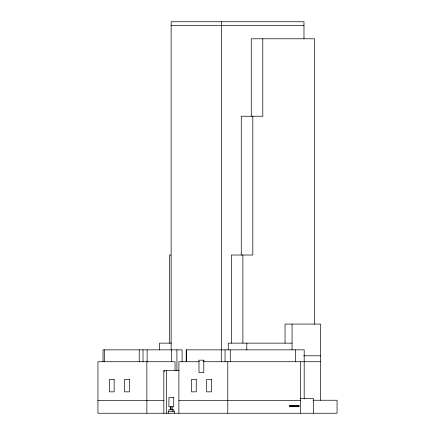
<?xml version="1.0" encoding="UTF-8"?>
<svg xmlns="http://www.w3.org/2000/svg" width="435" height="435" viewBox="0 0 435 435"><rect width="100%" height="100%" fill="white"/><g stroke="black" fill="none" stroke-linecap="round" stroke-linejoin="round"><path stroke-width="0.65" d="M171.134 25.35L303.978 25.35M170.917 255.024L169.558 255.024L169.558 343.139M171.461 343.139L159.531 343.139L159.531 349.849M292.054 343.139L228.255 343.139L228.255 349.849M303.603 355.792L320.59 355.792M199.197 361.735L178.888 361.735L178.888 413.25M203.21 361.735L320.59 361.735M179.095 370.62L163.837 370.62L163.837 413.25M300.21 398.449L313.314 398.449L313.314 413.25M313.118 400.243L337.054 400.243L337.054 413.25L97.946 413.25L97.946 361.735L175.039 361.735L175.039 370.528M97.946 400.423L163.837 400.423M178.888 400.423L300.454 400.423M289.531 405.436L299.313 405.436L299.313 406.029L289.199 406.029M320.59 400.243L320.59 324.075L285.045 324.075L285.045 343.139M314.559 324.075L314.559 38.797L251.256 38.797L251.256 116.243M304.19 398.449L304.19 349.849L186.196 349.849L186.196 361.735M303.978 38.797L303.978 21.75L171.134 21.75L171.134 349.849M300.454 361.735L300.454 413.25M298.78 406.029L298.78 406.709L289.726 406.709L289.726 406.029M295.354 349.849L295.354 361.735M293.076 405.436L293.076 406.029M292.934 405.436L292.934 406.709M292.054 324.075L292.054 349.849M262.805 38.797L262.805 116.243L241.262 116.243L241.262 255.024M252.817 116.243L252.817 255.024L231.322 255.024L231.322 343.139M246.808 343.139L246.808 349.849M242.877 255.024L242.877 343.139M230.273 349.849L230.273 361.735M227.793 361.735L227.793 413.25M225.058 349.849L225.058 361.735M221.35 21.75L221.35 349.849M221.268 349.849L221.268 361.735M186.49 349.849L186.49 361.735M182.096 361.866L182.096 349.849L103.046 349.849L103.046 361.735M176.909 349.849L176.909 370.544M174.473 413.25L174.473 411.276L168.247 411.276L168.247 413.25M173.848 411.276L173.848 409.667L168.927 409.667L168.927 411.276M172.211 406.774L172.216 411.276M171.52 349.849L171.52 361.735M170.982 406.774L170.982 409.667M170.563 406.774L170.563 409.667M166.344 370.62L166.344 413.25M164.109 370.62L164.109 371.876M147.128 349.849L147.128 361.735M146.856 361.735L146.856 413.25M143.012 349.849L143.012 361.735M139.222 349.849L139.222 361.735M104.313 349.849L104.313 361.735M203.797 360.175L198.991 360.175L198.991 372.594L203.797 372.594L203.797 360.175M114.171 379.429L109.359 379.429L109.359 391.848L114.171 391.848L114.171 379.429M129.347 379.429L124.54 379.429L124.54 391.848L129.347 391.848L129.347 379.429M196.267 379.429L191.454 379.429L191.454 391.848L196.267 391.848L196.267 379.429M211.443 379.429L206.636 379.429L206.636 391.848L211.443 391.848L211.443 379.429M173.723 397.476L168.905 397.476L168.905 406.774L173.723 406.774L173.723 397.476"/></g></svg>
